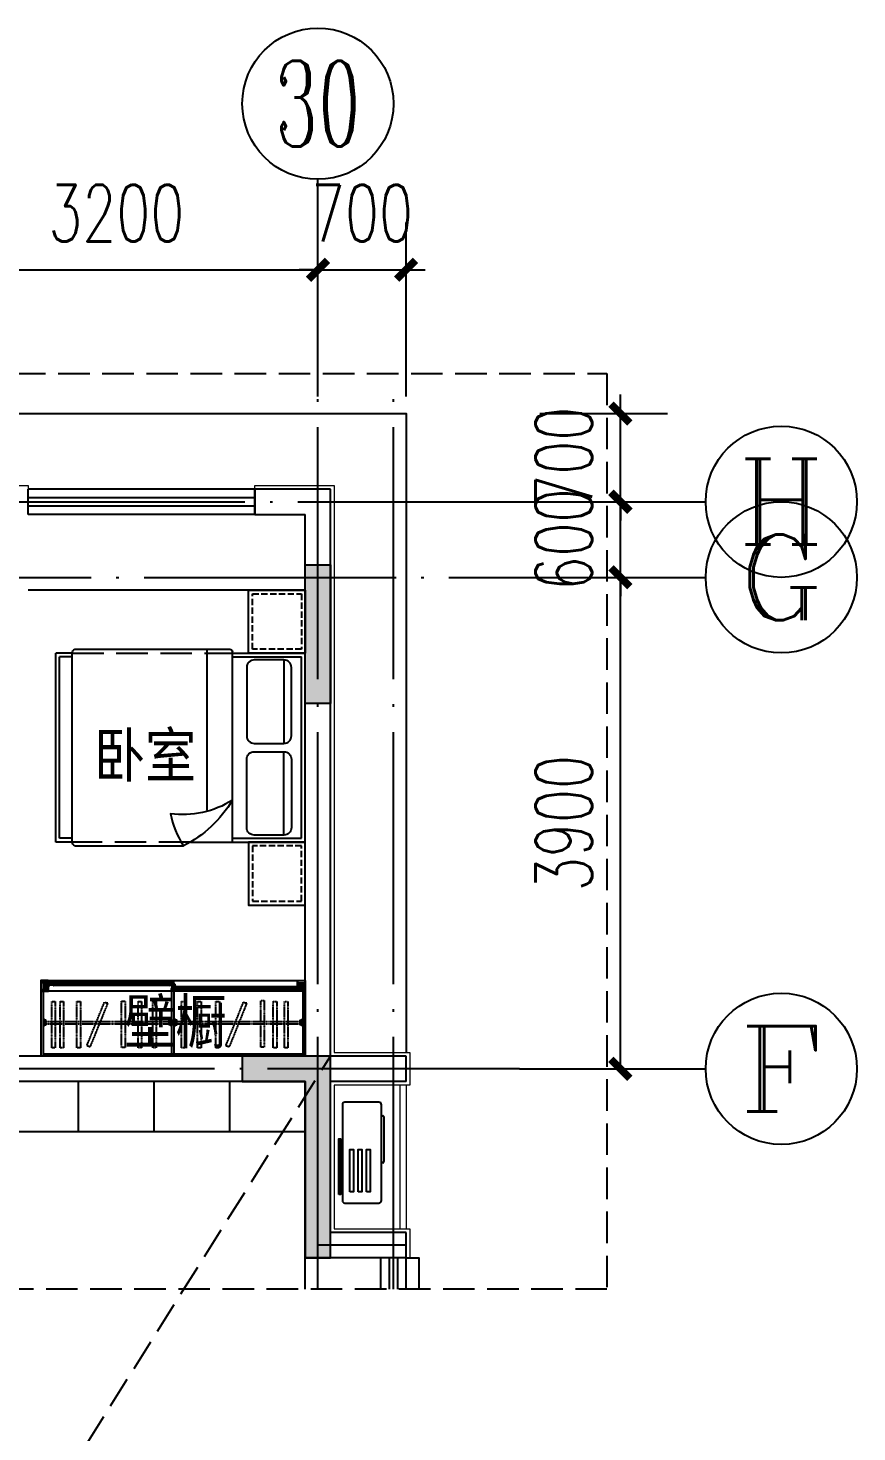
# Model space of a CAD drawing. Extents: x 802298 to 1915382, y -2285475 to -1340051.
# Drawn here: x 1419570 to 1426147, y -2216717 to -2205577 of the extents above; entities that cross this region are included whole.
import ezdxf
from ezdxf.enums import TextEntityAlignment as Align

# ---------------------------------------------------------------- set-up
doc = ezdxf.new("R2010")
doc.units = 0
doc.header["$LTSCALE"] = 1000
doc.header["$MEASUREMENT"] = 0
for name, pattern in [('DASH', [0.35, 0.25, -0.1]), ('DOTE', [2.42, 2, -0.2, 0.02, -0.2]), ('HIDDEN', [0.375, 0.25, -0.125]), ('k施-虚线', [4.5, 3, -1.5])]:
    doc.linetypes.add(name, pattern=pattern)
doc.layers.get('0').update_dxf_attribs({"linetype": 'CONTINUOUS'})
doc.layers.get('Defpoints').update_dxf_attribs({"linetype": 'CONTINUOUS'})
for name, color, linetype in [('8', 8, 'CONTINUOUS'), ('AXIS', 3, 'CONTINUOUS'), ('AXIS_TEXT', 7, 'CONTINUOUS'), ('DOTE', 1, 'CONTINUOUS'), ('LM-粗', 255, 'CONTINUOUS'), ('PUB_TEXT', 7, 'CONTINUOUS'), ('WALL', 9, 'CONTINUOUS'), ('WINDOW', 4, 'CONTINUOUS'), ('家具', 33, 'CONTINUOUS'), ('看线', 5, 'CONTINUOUS'), ('窗檐', 6, 'CONTINUOUS')]:
    doc.layers.add(name, color=color, linetype=linetype)
doc.layers.add('保温', color=150, linetype='CONTINUOUS', lineweight=9)
doc.layers.add('栏杆百叶', color=36, linetype='CONTINUOUS', lineweight=9)
doc.styles.add('_TCH_AXIS', font='COMPLEX', dxfattribs={"bigfont": 'GBCBIG'})
doc.styles.add('COMPLEX', font='COMPLEX')
doc.styles.add('DIM_FONT', font='SIMPLEX', dxfattribs={"width": 0.7, "bigfont": 'GBCBIG'})
doc.styles.add('黑体', font='SIMHEI.TTF', dxfattribs={"width": 0.8})
doc.dimstyles.new('DIMN150', dxfattribs={"dimscale": 1.5, "dimtxt": 300, "dimasz": 100, "dimexe": 250, "dimexo": 300, "dimgap": 150, "dimtad": 1, "dimdec": 0, "dimzin": 0, "dimdsep": 46, "dimtxsty": 'DIM_FONT', "dimblk": 'ARCHTICK', "dimcen": 0.09, "dimclrt": 7, "dimazin": 2, "dimtfac": 1, "dimtdec": 0, "dimtix": 1, "dimtmove": 2, "dimatfit": 3, "dimfxl": 0, "dimtolj": 1, "dimtzin": 0, "dimarcsym": 0})

# ---------------------------------------------------------------- blocks, each defined once
blk = doc.blocks.new('A$C4EB5717C')
at = {"layer": '家具', "color": 8}
for p, q in [((520, 110), (520, 120)), ((893, 120), (893, 110)), ((883, 100), (530, 100))]:
    blk.add_line(p, q, dxfattribs=at)
for points in [[(269, 459), (709, 459), (709, 444), (269, 444)], [(290, 372), (626, 372), (626, 343), (290, 343)], [(290, 306), (626, 306), (626, 277), (290, 277)], [(290, 240), (626, 240), (626, 211), (290, 211)]]:
    blk.add_lwpolyline(points, close=True, dxfattribs=at)
at = {"layer": '家具'}
blk.add_lwpolyline([(220, 120), (980, 120, 0.414214), (1000, 140), (1000, 410, 0.414214), (980, 430), (220, 430, 0.414214), (200, 410), (200, 140, 0.414214)], format="xyb", close=True, dxfattribs=at)
at = {"layer": '家具', "color": 8}
for centre, start, end in [((530, 110), 180, 270), ((883, 110), 270, 0)]:
    blk.add_arc(centre, 10, start, end, dxfattribs=at)
blk = doc.blocks.new('dgfgf')
at = {"layer": '家具'}
blk.add_lwpolyline([(7597, -62676), (7147, -62676), (7147, -63176), (7597, -63176), (7597, -62676), (7517, -62676)], dxfattribs=at)
at = {"layer": '家具', "color": 251, "linetype": 'DASH', "ltscale": 0.2}
blk.add_lwpolyline([(7567, -62706), (7177, -62706), (7177, -63146), (7567, -63146)], close=True, dxfattribs=at)
blk = doc.blocks.new('A$C72813290')
at = {"layer": '家具'}
for p, q in [((579, 500), (579, 2010)), ((1830, 2030), (599, 2030)), ((779, 753), (779, 2030)), ((579, 2000), (0, 2000)), ((0, 500), (0, 2000)), ((30, 530), (30, 1970)), ((579, 1970), (30, 1970)), ((170, 1945), (170, 1283)), ((1850, 500), (1850, 2000)), ((1850, 2000), (1980, 2000)), ((1850, 1970), (1950, 1970)), ((1950, 530), (1950, 1970)), ((1980, 500), (1980, 2000)), ((170, 555), (170, 1217)), ((912, 500), (0, 500)), ((579, 530), (30, 530)), ((1830, 470), (967, 470)), ((1850, 530), (1950, 530)), ((1850, 500), (1980, 500))]:
    blk.add_line(p, q, dxfattribs=at)
at = {"layer": '家具', "linetype": 'DASH'}
for p, q in [((1850, 2000), (579, 2000)), ((912, 500), (1850, 500))]:
    blk.add_line(p, q, dxfattribs=at)
at = {"layer": '家具'}
for points in [[(170, 1945), (405, 1945, -0.414214), (465, 1885), (465, 1343, -0.414214), (405, 1283), (170, 1283, -0.414214), (110, 1343), (110, 1885, -0.414214)], [(170, 555), (405, 555, 0.414214), (465, 615), (465, 1157, 0.414214), (405, 1217), (170, 1217, 0.414214), (110, 1157), (110, 615, 0.414214)]]:
    blk.add_lwpolyline(points, format="xyb", close=True, dxfattribs=at)
blk.add_lwpolyline([(579, 833, 0.180302), (1071, 725, -0.088637), (967, 470, 28871.271551)], format="xyb", dxfattribs=at)
for centre, radius, start, end in [((599, 2010), 20, 90, 180), ((1819, 2001), 30.7, 357.6884, 69.6917), ((1392, 1313), 944, 210.6075, 243.2773), ((1819, 499), 30.7, 290.3566, 2.3152)]:
    blk.add_arc(centre, radius, start, end, dxfattribs=at)
blk.add_blockref('dgfgf', (-7147, 65176), dxfattribs=at)
at = {"layer": '家具', "xscale": -1, "rotation": 180}
blk.add_blockref('dgfgf', (-7147, -62676), dxfattribs=at)
blk = doc.blocks.new('A$C23642D9D')
at = {"layer": '家具'}
blk.add_blockref('A$C72813290', (0, 0), dxfattribs=at)
blk = doc.blocks.new('_ArchTick')
at = {"color": 0, "linetype": 'ByBlock', "const_width": 0.4}
blk.add_lwpolyline([(-0.5, -0.5), (0.5, 0.5)], dxfattribs=at)
blk = doc.blocks.new('*D172')
at = {"layer": 'AXIS', "color": 0, "lineweight": -2}
for p, q in [((1418670, -2208501), (1418670, -2207120)), ((1421870, -2208501), (1421870, -2207120)), ((1418670, -2207495), (1421870, -2207495))]:
    blk.add_line(p, q, dxfattribs=at)
at = {"layer": 'Defpoints', "color": 0}
for p in [(1421870, -2207495), (1418670, -2208951), (1421870, -2208951)]:
    blk.add_point(p, dxfattribs=at)
at = {"layer": 'AXIS', "color": 0, "lineweight": -2, "xscale": 150, "yscale": 150, "zscale": 150, "rotation": 180}
blk.add_blockref('_ArchTick', (1418670, -2207495), dxfattribs=at)
at = {"layer": 'AXIS', "color": 0, "lineweight": -2, "xscale": 150, "yscale": 150, "zscale": 150}
blk.add_blockref('_ArchTick', (1421870, -2207495), dxfattribs=at)
at = {"layer": 'AXIS', "color": 7, "insert": (1420270, -2207045), "char_height": 450, "attachment_point": 5, "style": 'DIM_FONT'}
blk.add_mtext('\\A1;3200', dxfattribs=at)
blk = doc.blocks.new('*D173')
at = {"layer": 'AXIS', "color": 0, "lineweight": -2}
for p, q in [((1421870, -2208501), (1421870, -2207120)), ((1422570, -2208501), (1422570, -2207120)), ((1421870, -2207495), (1421720, -2207495)), ((1421870, -2207495), (1422570, -2207495)), ((1422570, -2207495), (1422720, -2207495))]:
    blk.add_line(p, q, dxfattribs=at)
at = {"layer": 'Defpoints', "color": 0}
for p in [(1422570, -2207495), (1421870, -2208951), (1422570, -2208951)]:
    blk.add_point(p, dxfattribs=at)
at = {"layer": 'AXIS', "color": 0, "lineweight": -2, "xscale": 150, "yscale": 150, "zscale": 150}
blk.add_blockref('_ArchTick', (1421870, -2207495), dxfattribs=at)
at = {"layer": 'AXIS', "color": 0, "lineweight": -2, "xscale": 150, "yscale": 150, "zscale": 150, "rotation": 180}
blk.add_blockref('_ArchTick', (1422570, -2207495), dxfattribs=at)
at = {"layer": 'AXIS', "color": 7, "insert": (1422220, -2207045), "char_height": 450, "attachment_point": 5, "style": 'DIM_FONT'}
blk.add_mtext('\\A1;700', dxfattribs=at)
blk = doc.blocks.new('*D174')
at = {"layer": 'AXIS', "color": 0, "lineweight": -2}
for p, q in [((1423631, -2209936), (1424645, -2209936)), ((1424270, -2213836), (1424270, -2209936)), ((1423631, -2213836), (1424645, -2213836))]:
    blk.add_line(p, q, dxfattribs=at)
at = {"layer": 'Defpoints', "color": 0}
for p in [(1423181, -2209936), (1424270, -2209936), (1423181, -2213836)]:
    blk.add_point(p, dxfattribs=at)
at = {"layer": 'AXIS', "color": 0, "lineweight": -2, "xscale": 150, "yscale": 150, "zscale": 150}
for p, rotation in [((1424270, -2209936), 90), ((1424270, -2213836), 270)]:
    blk.add_blockref('_ArchTick', p, dxfattribs=dict(at, rotation=rotation))
at = {"layer": 'AXIS', "color": 7, "insert": (1423820, -2211886), "char_height": 450, "attachment_point": 5, "rotation": 90, "style": 'DIM_FONT'}
blk.add_mtext('\\A1;3900', dxfattribs=at)
blk = doc.blocks.new('*D175')
at = {"layer": 'AXIS', "color": 0, "lineweight": -2}
for p, q in [((1424270, -2209336), (1424270, -2209186)), ((1423631, -2209336), (1424645, -2209336)), ((1424270, -2209936), (1424270, -2209336)), ((1423631, -2209936), (1424645, -2209936)), ((1424270, -2209936), (1424270, -2210086))]:
    blk.add_line(p, q, dxfattribs=at)
at = {"layer": 'Defpoints', "color": 0}
for p in [(1423181, -2209336), (1424270, -2209336), (1423181, -2209936)]:
    blk.add_point(p, dxfattribs=at)
at = {"layer": 'AXIS', "color": 0, "lineweight": -2, "xscale": 150, "yscale": 150, "zscale": 150}
for p, rotation in [((1424270, -2209336), 270), ((1424270, -2209936), 90)]:
    blk.add_blockref('_ArchTick', p, dxfattribs=dict(at, rotation=rotation))
at = {"layer": 'AXIS', "color": 7, "insert": (1423820, -2209636), "char_height": 450, "attachment_point": 5, "rotation": 90, "style": 'DIM_FONT'}
blk.add_mtext('\\A1;600', dxfattribs=at)
blk = doc.blocks.new('*D176')
at = {"layer": 'AXIS', "color": 0, "lineweight": -2}
for p, q in [((1424270, -2208636), (1424270, -2208486)), ((1423631, -2208636), (1424645, -2208636)), ((1424270, -2209336), (1424270, -2208636)), ((1423631, -2209336), (1424645, -2209336)), ((1424270, -2209336), (1424270, -2209486))]:
    blk.add_line(p, q, dxfattribs=at)
at = {"layer": 'Defpoints', "color": 0}
for p in [(1423181, -2208636), (1424270, -2208636), (1423181, -2209336)]:
    blk.add_point(p, dxfattribs=at)
at = {"layer": 'AXIS', "color": 0, "lineweight": -2, "xscale": 150, "yscale": 150, "zscale": 150}
for p, rotation in [((1424270, -2208636), 270), ((1424270, -2209336), 90)]:
    blk.add_blockref('_ArchTick', p, dxfattribs=dict(at, rotation=rotation))
at = {"layer": 'AXIS', "color": 7, "insert": (1423820, -2208986), "char_height": 450, "attachment_point": 5, "rotation": 90, "style": 'DIM_FONT'}
blk.add_mtext('\\A1;700', dxfattribs=at)
blk = doc.blocks.new('$TCHSYS$WIN2D')
for p, q in [((-0.5, 0.5), (0.5, 0.5)), ((-0.5, 0.5), (-0.5, -0.5)), ((0.5, 0.5), (0.5, -0.5)), ((0.5, 0.1667), (-0.5, 0.1667)), ((0.5, -0.1667), (-0.5, -0.1667)), ((-0.5, -0.5), (0.5, -0.5))]:
    blk.add_line(p, q)
blk = doc.blocks.new('A$C4EDB07DC')
at = {"layer": '家具'}
h = blk.add_hatch(dxfattribs=at)
h.set_pattern_fill('DOTS', color=256, scale=10, angle=180, style=0)
h.set_pattern_definition([(360, (7126.516, -2043.4462), (0.3125, 0.625), [0, -0.625])])
edge = h.paths.add_edge_path()
edge.add_line((-190, 63), (-187, 63))
edge.add_line((-187, 63), (-187, 71))
edge.add_line((-187, 71), (-190, 71))
edge.add_ellipse((-190, 67), major_axis=(2.83, -2.83), ratio=1, start_angle=138.5853, end_angle=311.4147)
h = blk.add_hatch(color=256, dxfattribs=at)
h.paths.add_polyline_path([(-148, 78), (-146, 78), (-146, 81), (-148, 81)])
edge = h.paths.add_edge_path(flags=16)
edge.add_line((-146, 78), (-148, 78))
h = blk.add_hatch(color=256, dxfattribs=at)
h.paths.add_polyline_path([(753, 78), (751, 78), (751, 81), (753, 81)])
edge = h.paths.add_edge_path(flags=16)
edge.add_line((751, 78), (753, 78))
h = blk.add_hatch(color=256, dxfattribs=at)
h.paths.add_polyline_path([(797, 40), (799, 40), (799, 43), (797, 43)])
edge = h.paths.add_edge_path(flags=16)
edge.add_line((799, 40), (797, 40))
h = blk.add_hatch(color=256, dxfattribs=at)
h.paths.add_polyline_path([(1700, 40), (1697, 40), (1697, 43), (1700, 43)])
edge = h.paths.add_edge_path(flags=16)
edge.add_line((1698, 40), (1700, 40))
h = blk.add_hatch(dxfattribs=at)
h.set_pattern_fill('DOTS', color=256, scale=10, angle=180, style=0)
h.set_pattern_definition([(180, (-5577.07925, -2081.9169), (-0.3125, 0.625), [0, -0.625])])
edge = h.paths.add_edge_path()
edge.add_line((1739, 33), (1736, 33))
edge.add_line((1736, 33), (1736, 25))
edge.add_line((1736, 25), (1739, 25))
edge.add_ellipse((1739, 29), major_axis=(2.83, -2.83), ratio=1, start_angle=-41.4147, end_angle=131.4147)
for p, q in [((-250, 0, 0), (-250, 650, 0)), ((-250, 0, 0), (-250, 650, 0)), ((-250, 650, 0), (1800, 650)), ((-250, 650, 0), (-250, 17, 0)), ((-230, 90, 0), (-230, 650, 0)), ((1800, 90), (1800, 650)), ((795, 375, 0), (795, 375, 0)), ((795, 345, 0), (795, 345, 0)), ((1770, 375), (1770, 375)), ((1770, 345), (1770, 345)), ((-250, 47, 0), (-250, 90, 0)), ((-250, 90, 0), (-250, 0, 0)), ((-250, 75, 0), (-193, 75, 0)), ((-193, 18, 0), (-250, 18, 0)), ((-232, 18, 0), (-232, 75, 0)), ((-208, 18, 0), (-232, 75, 0)), ((-232, 18, 0), (-208, 75, 0)), ((-208, 75, 0), (-208, 18, 0)), ((-190, 90, 0), (-190, 0, 0)), ((-190, 71, 0), (-187, 71, 0)), ((-190, 63, 0), (-187, 63, 0)), ((-188, 79, 0), (-180, 79, 0)), ((795, 78, 0), (-187, 78, 0)), ((-187, 63, 0), (-187, 71, 0)), ((-184, 69, 0), (-184, 78, 0)), ((789, 69, 0), (-184, 69, 0)), ((-181, 53, 0), (788, 53, 0)), ((-148, 81, 0), (-146, 81, 0)), ((-148, 78, 0), (-148, 81, 0)), ((-146, 78, 0), (-148, 78, 0)), ((-146, 81, 0), (751, 81, 0)), ((-114, 69, 0), (-131, 69, 0)), ((-131, 69, 0), (-131, 58, 0)), ((-131, 68, 0), (-131, 68, 0)), ((-130, 68, 0), (-131, 68, 0)), ((-131, 66, 0), (-130, 66, 0)), ((-131, 60, 0), (-130, 61, 0)), ((-131, 56, 0), (-131, 59, 0)), ((-131, 58, 0), (-128, 58, 0)), ((-131, 56, 0), (737, 56, 0)), ((-130, 69, 0), (-130, 68, 0)), ((-129, 69, 0), (-130, 69, 0)), ((-130, 66, 0), (-129, 67, 0)), ((-130, 62, 0), (-129, 62, 0)), ((-130, 61, 0), (-130, 62, 0)), ((-129, 67, 0), (-128, 68, 0)), ((-129, 67, 0), (-129, 67, 0)), ((-129, 67, 0), (-129, 67, 0)), ((-129, 62, 0), (-128, 63, 0)), ((-128, 68, 0), (-127, 69, 0)), ((-128, 68, 0), (-128, 68, 0)), ((-128, 63, 0), (-127, 64, 0)), ((-128, 58, 0), (-128, 60, 0)), ((-127, 69, 0), (-127, 69, 0)), ((-127, 64, 0), (-126, 65, 0)), ((-127, 64, 0), (-127, 64, 0)), ((-127, 60, 0), (-127, 60, 0)), ((-126, 60, 0), (-127, 60, 0)), ((-126, 66, 0), (-125, 66, 0)), ((-126, 65, 0), (-126, 66, 0)), ((-126, 65, 0), (-126, 65, 0)), ((-126, 61, 0), (-126, 60, 0)), ((-125, 61, 0), (-126, 61, 0)), ((-125, 66, 0), (-124, 67, 0)), ((-124, 61, 0), (-125, 61, 0)), ((-124, 67, 0), (-123, 68, 0)), ((-124, 67, 0), (-124, 67, 0)), ((-124, 62, 0), (-124, 61, 0)), ((-123, 62, 0), (-124, 62, 0)), ((-123, 68, 0), (-122, 68, 0)), ((-123, 63, 0), (-123, 62, 0)), ((-122, 63, 0), (-123, 63, 0)), ((-122, 68, 0), (-121, 68, 0)), ((-122, 68, 0), (-122, 68, 0)), ((-122, 64, 0), (-122, 63, 0)), ((-121, 64, 0), (-122, 64, 0)), ((-121, 68, 0), (-120, 68, 0)), ((-120, 65, 0), (-121, 64, 0)), ((-120, 68, 0), (-120, 69, 0)), ((-120, 68, 0), (-120, 68, 0)), ((-119, 66, 0), (-120, 65, 0)), ((-118, 67, 0), (-119, 66, 0)), ((-119, 66, 0), (-119, 66, 0)), ((-117, 67, 0), (-118, 67, 0)), ((-116, 68, 0), (-117, 67, 0)), ((-114, 68, 0), (-116, 68, 0)), ((-115, 67, 0), (-114, 67, 0)), ((-114, 69, 0), (-114, 68, 0)), ((-114, 69, 0), (-114, 67, 0)), ((-111, 69, 0), (-111, 66, 0)), ((-111, 69, 0), (-111, 66, 0)), ((716, 66, 0), (-111, 66, 0)), ((736, 69, 0), (716, 69, 0)), ((716, 69, 0), (716, 66, 0)), ((719, 69, 0), (719, 68, 0)), ((719, 69, 0), (736, 69, 0)), ((719, 69, 0), (719, 67, 0)), ((719, 68, 0), (721, 68, 0)), ((720, 67, 0), (719, 67, 0)), ((721, 68, 0), (722, 67, 0)), ((722, 67, 0), (723, 67, 0)), ((723, 67, 0), (724, 66, 0)), ((724, 66, 0), (725, 65, 0)), ((724, 66, 0), (724, 66, 0)), ((725, 68, 0), (725, 69, 0)), ((725, 68, 0), (725, 68, 0)), ((726, 68, 0), (725, 68, 0)), ((725, 65, 0), (726, 64, 0)), ((727, 68, 0), (726, 68, 0)), ((726, 64, 0), (727, 64, 0)), ((727, 68, 0), (727, 68, 0)), ((728, 68, 0), (727, 68, 0)), ((727, 64, 0), (727, 63, 0)), ((727, 63, 0), (728, 63, 0)), ((729, 67, 0), (728, 68, 0)), ((728, 63, 0), (728, 62, 0)), ((728, 62, 0), (729, 62, 0)), ((729, 67, 0), (729, 67, 0)), ((730, 66, 0), (729, 67, 0)), ((729, 62, 0), (729, 61, 0)), ((729, 61, 0), (730, 61, 0)), ((731, 66, 0), (730, 66, 0)), ((730, 61, 0), (731, 61, 0)), ((731, 65, 0), (731, 66, 0)), ((731, 65, 0), (731, 65, 0)), ((732, 64, 0), (731, 65, 0)), ((731, 61, 0), (731, 60, 0)), ((731, 60, 0), (732, 60, 0)), ((732, 69, 0), (732, 69, 0)), ((733, 68, 0), (732, 69, 0)), ((732, 64, 0), (732, 64, 0)), ((733, 63, 0), (732, 64, 0)), ((732, 60, 0), (732, 60, 0)), ((733, 68, 0), (733, 68, 0)), ((734, 67, 0), (733, 68, 0)), ((734, 62, 0), (733, 63, 0)), ((733, 58, 0), (733, 60, 0)), ((736, 58, 0), (733, 58, 0)), ((734, 69, 0), (735, 69, 0)), ((734, 67, 0), (734, 67, 0)), ((734, 67, 0), (734, 67, 0)), ((735, 66, 0), (734, 67, 0)), ((735, 62, 0), (734, 62, 0)), ((735, 69, 0), (735, 68, 0)), ((735, 68, 0), (736, 68, 0)), ((736, 66, 0), (735, 66, 0)), ((735, 61, 0), (735, 62, 0)), ((736, 60, 0), (735, 61, 0)), ((736, 69, 0), (736, 58, 0)), ((736, 68, 0), (736, 68, 0)), ((736, 56, 0), (736, 59, 0)), ((753, 81, 0), (751, 81, 0)), ((751, 78, 0), (753, 78, 0)), ((753, 78, 0), (753, 81, 0)), ((757, 51, 0), (757, 41, 0)), ((757, 41, 0), (765, 41, 0)), ((761, 40, 0), (1736, 40, 0)), ((761, 31, 0), (761, 40, 0)), ((761, 31, 0), (1734, 31, 0)), ((764, 15, 0), (1731, 15, 0)), ((765, 41, 0), (765, 51, 0)), ((793, 79, 0), (785, 79, 0)), ((789, 69, 0), (789, 78, 0)), ((797, 43, 0), (799, 43, 0)), ((797, 40, 0), (797, 43, 0)), ((799, 40, 0), (797, 40, 0)), ((799, 43, 0), (1697, 43, 0)), ((831, 31, 0), (814, 31, 0)), ((814, 31, 0), (814, 20, 0)), ((815, 30, 0), (814, 29, 0)), ((814, 29, 0), (814, 29, 0)), ((814, 27, 0), (815, 28, 0)), ((814, 22, 0), (815, 23, 0)), ((814, 20, 0), (817, 20, 0)), ((814, 18, 0), (1680, 18)), ((816, 31, 0), (815, 30, 0)), ((815, 30, 0), (815, 30, 0)), ((815, 28, 0), (816, 28, 0)), ((815, 23, 0), (816, 24, 0)), ((815, 23, 0), (815, 23, 0)), ((816, 29, 0), (817, 29, 0)), ((816, 29, 0), (816, 29, 0)), ((816, 28, 0), (816, 29, 0)), ((816, 24, 0), (817, 25, 0)), ((817, 30, 0), (818, 30, 0)), ((817, 29, 0), (817, 30, 0)), ((817, 25, 0), (818, 25, 0)), ((817, 20, 0), (817, 22, 0)), ((818, 30, 0), (818, 30, 0)), ((818, 26, 0), (819, 26, 0)), ((818, 25, 0), (818, 26, 0)), ((818, 22, 0), (818, 21, 0)), ((819, 22, 0), (818, 22, 0)), ((819, 28, 0), (820, 28, 0)), ((819, 27, 0), (819, 28, 0)), ((819, 26, 0), (819, 27, 0)), ((820, 23, 0), (819, 22, 0)), ((819, 22, 0), (819, 22, 0)), ((820, 28, 0), (821, 28, 0)), ((821, 23, 0), (820, 23, 0)), ((821, 29, 0), (822, 29, 0)), ((821, 28, 0), (821, 29, 0)), ((822, 24, 0), (821, 23, 0)), ((821, 23, 0), (821, 23, 0)), ((822, 29, 0), (823, 30, 0)), ((823, 25, 0), (822, 24, 0)), ((822, 24, 0), (822, 24, 0)), ((823, 30, 0), (824, 30, 0)), ((823, 30, 0), (823, 30, 0)), ((824, 26, 0), (823, 25, 0)), ((823, 25, 0), (823, 25, 0)), ((824, 30, 0), (825, 30, 0)), ((825, 27, 0), (824, 26, 0)), ((825, 30, 0), (825, 31, 0)), ((825, 30, 0), (825, 30, 0)), ((826, 28, 0), (825, 27, 0)), ((827, 29, 0), (826, 28, 0)), ((826, 28, 0), (826, 28, 0)), ((828, 29, 0), (827, 29, 0)), ((829, 29, 0), (828, 29, 0)), ((831, 30, 0), (829, 29, 0)), ((830, 28, 0), (831, 28, 0)), ((831, 31, 0), (831, 30, 0)), ((831, 31, 0), (831, 28, 0)), ((834, 31, 0), (834, 28, 0)), ((1659, 28), (834, 28, 0)), ((1659, 31), (1659, 28)), ((1662, 31), (1663, 30)), ((1662, 31), (1679, 31)), ((1662, 31), (1662, 28)), ((1663, 28), (1662, 28)), ((1663, 30), (1665, 29)), ((1665, 29), (1666, 29)), ((1666, 29), (1667, 29)), ((1667, 29), (1667, 28)), ((1667, 28), (1668, 28)), ((1668, 28), (1669, 27)), ((1669, 30), (1669, 31)), ((1669, 30), (1669, 30)), ((1670, 30), (1669, 30)), ((1669, 27), (1669, 26)), ((1669, 26), (1670, 25)), ((1670, 30), (1670, 30)), ((1671, 30), (1670, 30)), ((1670, 25), (1671, 25)), ((1672, 29), (1671, 30)), ((1671, 25), (1671, 24)), ((1671, 24), (1672, 24)), ((1672, 29), (1672, 29)), ((1673, 28), (1672, 29)), ((1672, 24), (1672, 23)), ((1672, 23), (1673, 23)), ((1674, 28), (1673, 28)), ((1673, 23), (1674, 22)), ((1673, 23), (1673, 23)), ((1674, 28), (1674, 28)), ((1675, 27), (1674, 28)), ((1674, 22), (1675, 22)), ((1675, 26), (1675, 27)), ((1675, 26), (1675, 26)), ((1676, 25), (1675, 26)), ((1675, 22), (1675, 21)), ((1675, 22), (1675, 22)), ((1676, 30), (1676, 30)), ((1676, 30), (1676, 30)), ((1677, 29), (1676, 30)), ((1677, 25), (1676, 25)), ((1676, 20), (1676, 22)), ((1679, 20), (1676, 20)), ((1677, 29), (1677, 29)), ((1678, 29), (1677, 29)), ((1677, 24), (1677, 25)), ((1678, 23), (1677, 24)), ((1678, 31), (1678, 30)), ((1678, 30), (1679, 30)), ((1678, 28), (1678, 29)), ((1679, 28), (1678, 28)), ((1679, 23), (1678, 23)), ((1679, 31), (1679, 20)), ((1679, 30), (1679, 29)), ((1679, 29), (1679, 29)), ((1679, 27), (1679, 28)), ((1679, 22), (1679, 23)), ((1679, 18), (1679, 20)), ((1700, 43, 0), (1697, 43, 0)), ((1698, 40, 0), (1700, 40, 0)), ((1700, 40, 0), (1700, 43, 0)), ((1737, 41, 0), (1729, 41, 0)), ((1734, 31, 0), (1734, 40, 0)), ((1739, 33, 0), (1736, 33, 0)), ((1736, 25, 0), (1736, 33, 0)), ((1739, 25, 0), (1736, 25, 0)), ((1740, 90, 0), (1740, 0, 0)), ((1800, 75), (1743, 75, 0)), ((1743, 18, 0), (1800, 18)), ((1758, 75, 0), (1758, 18, 0)), ((1758, 18, 0), (1782, 75)), ((1782, 18), (1758, 75, 0)), ((1782, 18), (1782, 75)), ((1800, 47), (1800, 90)), ((1743, 0, 0), (-250, 0, 0)), ((1800, 0), (1743, 0, 0))]:
    blk.add_line(p, q, dxfattribs=at)
at = {"layer": '家具', "linetype": 'k施-虚线', "ltscale": 30}
for p, q in [((765, 630, 0), (765, 90, 0)), ((785, 630, 0), (785, 90, 0))]:
    blk.add_line(p, q, dxfattribs=at)
at = {"layer": '家具', "linetype": 'HIDDEN', "ltscale": 0.001}
for p, q in [((745, 372, 0), (-210, 372, 0)), ((745, 352, 0), (-210, 352, 0)), ((1760, 372), (805, 372, 0)), ((1760, 352), (805, 352, 0))]:
    blk.add_line(p, q, dxfattribs=at)
at = {"layer": '家具'}
for points in [[(1780, 630), (-230, 630)], [(1780, 90), (1780, 650)], [(1800, 90), (1740, 90)]]:
    blk.add_lwpolyline(points, dxfattribs=at)
at = {"layer": '家具', "linetype": 'HIDDEN', "ltscale": 0.001, "elevation": 0}
for points in [[(-114, 178), (-114, 578), (-88, 578), (-88, 178)], [(-29, 178), (-29, 578), (-2, 578), (-2, 178)], [(68, 172), (68, 572), (94, 572), (94, 172)], [(204, 194), (340, 570), (366, 561), (229, 185)], [(415, 178), (415, 578), (442, 578), (442, 178)], [(557, 178), (557, 578), (584, 578), (584, 178)], [(681, 178), (681, 578), (708, 578), (708, 178)], [(905, 178), (905, 578), (932, 578), (932, 178)], [(1018, 178), (1018, 578), (1044, 578), (1044, 178)], [(1146, 176), (1146, 576), (1173, 576), (1173, 176)]]:
    blk.add_lwpolyline(points, close=True, dxfattribs=at)
at = {"layer": '家具', "linetype": 'HIDDEN', "ltscale": 0.001}
for points in [[(1281, 194), (1418, 570), (1443, 561), (1306, 185)], [(1492, 178), (1492, 578), (1519, 578), (1519, 178)], [(1623, 178), (1623, 578), (1650, 578), (1650, 178)], [(1687, 178), (1687, 578), (1714, 578), (1714, 178)]]:
    blk.add_lwpolyline(points, close=True, dxfattribs=at)
at = {"layer": '家具', "elevation": 0}
for points in [[(-230, 385), (-220, 385), (-220, 335), (-230, 335)], [(-220, 380), (-210, 380), (-210, 340), (-220, 340)], [(755, 380), (745, 380), (745, 340), (755, 340)], [(765, 385), (755, 385), (755, 335), (765, 335)], [(785, 385), (795, 385), (795, 335), (785, 335)], [(785, 385), (795, 385), (795, 335), (785, 335)], [(795, 380), (805, 380), (805, 340), (795, 340)], [(-250, 90), (-193, 90), (-193, 0), (-250, 0)], [(-148, 78), (-146, 78), (-146, 81), (-148, 81)], [(753, 78), (751, 78), (751, 81), (753, 81)], [(797, 40), (799, 40), (799, 43), (797, 43)], [(1700, 40), (1697, 40), (1697, 43), (1700, 43)]]:
    blk.add_lwpolyline(points, close=True, dxfattribs=at)
at = {"layer": '家具'}
for points in [[(1770, 380), (1760, 380), (1760, 340), (1770, 340)], [(1770, 380), (1760, 380), (1760, 340), (1770, 340)], [(1780, 385), (1770, 385), (1770, 335), (1780, 335)], [(1780, 385), (1770, 385), (1770, 335), (1780, 335)], [(1800, 90), (1743, 90), (1743, 0), (1800, 0)]]:
    blk.add_lwpolyline(points, close=True, dxfattribs=at)
at = {"layer": '家具', "elevation": 0}
blk.add_lwpolyline([(-250, 90), (-190, 90)], dxfattribs=at)
at = {"layer": '家具', "linetype": 'k施-虚线', "ltscale": 30}
blk.add_lwpolyline([(-193, 90), (1740, 90)], dxfattribs=at)
at = {"layer": '家具', "const_width": 1.2, "elevation": 0}
for points in [[(-190, 79), (-178, 79), (-178, 80), (-180, 80)], [(-190, 71), (-190, 80), (-188, 80)], [(-189, 61), (-187, 61), (-187, 73), (-190, 73)], [(-191, 54), (-181, 54), (-181, 57), (-144, 57), (-144, 60), (-140, 60), (-140, 57), (-131, 57), (-131, 68), (-135, 68)], [(-190, 54), (-190, 63)], [(-178, 80), (-146, 80), (-146, 78)], [(796, 54), (786, 54), (786, 57), (749, 57), (749, 60), (745, 60), (745, 57), (736, 57), (736, 68), (740, 68)], [(783, 80), (751, 80), (751, 78)], [(755, 40), (767, 40), (767, 42), (765, 42)], [(755, 33), (755, 42), (757, 42)], [(756, 23), (758, 23), (758, 35), (755, 35)], [(754, 15), (764, 15), (764, 18), (801, 18), (801, 21), (805, 21), (805, 18), (814, 18), (814, 30), (810, 30)], [(755, 15), (755, 25)], [(767, 42), (799, 42), (799, 40)], [(795, 79), (783, 79), (783, 80), (785, 80)], [(794, 61), (792, 61), (792, 73), (795, 73)], [(795, 71), (795, 80), (793, 80)], [(795, 54), (795, 63)], [(1728, 42), (1698, 42), (1698, 40)], [(1739, 40), (1728, 40), (1728, 42), (1729, 42)], [(1739, 33), (1739, 42), (1737, 42)], [(1739, 23), (1736, 23), (1736, 35), (1739, 35)], [(1739, 15), (1739, 25)]]:
    blk.add_lwpolyline(points, dxfattribs=at)
at = {"layer": '家具', "const_width": 1.2}
blk.add_lwpolyline([(1740, 15), (1731, 15), (1731, 18), (1696, 18), (1696, 21), (1690, 21), (1690, 18), (1680, 18), (1680, 30), (1683, 30)], dxfattribs=at)
at = {"layer": '家具'}
for centre, radius, start, end in [((-190, 67, 0), 4.01, 93.5853, 266.4147), ((-125, 64, 0), 4.34, 235.7549, 338.9778), ((-115, 60, 0), 6.78, 90, 158.9778), ((720, 60, 0), 6.78, 21.0222, 90), ((730, 64, 0), 4.34, 201.0222, 304.2451), ((816, 43, 0), 57.9, 172.6272, 182.241), ((722, 47, 0), 37.3, 351.1451, 6.0902), ((904, 48, 0), 143, 178.8502, 182.7299), ((786, 46, 0), 25.6, 169.0605, 190.9395), ((641, 45, 0), 122, 358.3087, 2.8763), ((1027, 44, 0), 264, 178.552, 180.6581), ((731, 45, 0), 33.4, 353.6194, 10.329), ((820, 25, 0), 4.34, 235.7549, 338.9778), ((830, 21, 0), 6.78, 90, 158.9778), ((1663, 21), 6.78, 21.0222, 90), ((1674, 25), 4.34, 201.0222, 304.2451), ((1739, 29, 0), 4.01, 273.5853, 86.4147)]:
    blk.add_arc(centre, radius, start, end, dxfattribs=at)
blk = doc.blocks.new('_AXISO')
blk.add_circle((0, 0), 0.5)
at = {"layer": 'AXIS_TEXT', "style": 'COMPLEX', "width": 1.041667}
blk.add_attdef('A', text='', height=0.56, dxfattribs=at).set_placement((-0.25, -0.28), (0.25, -0.28), align=Align.FIT)

msp = doc.modelspace()

# ---------------------------------------------------------------- linework, layer by layer
at = {"layer": '8', "linetype": 'DASH'}
msp.add_line((1411090.5, -2231026.4), (1421969.7, -2213736.1), dxfattribs=at)
msp.add_lwpolyline([(1410008.9, -2208319.4), (1424162.7, -2208319.4), (1424162.7, -2215583.3), (1410008.9, -2215583.3)], close=True, dxfattribs=at)
at = {"layer": 'AXIS'}
for p, q in [((1421869.7, -2208319.4), (1421869.7, -2206777.2)), ((1423469.7, -2209336.1), (1424946.9, -2209336.1)), ((1423469.7, -2209936.1), (1424946.9, -2209936.1)), ((1423469.7, -2213836.1), (1424946.9, -2213836.1))]:
    msp.add_line(p, q, dxfattribs=at)
at = {"layer": 'DOTE', "linetype": 'DOTE'}
for p, q in [((1421869.7, -2215583.3), (1421869.7, -2208319.4)), ((1422469.7, -2215583.3), (1422469.7, -2208319.4)), ((1416869.7, -2209336.1), (1423469.7, -2209336.1)), ((1418069.7, -2209936.1), (1423469.7, -2209936.1)), ((1423469.7, -2213836.1), (1418669.7, -2213836.1)), ((1422569.7, -2215236.1), (1421869.7, -2215236.1))]:
    msp.add_line(p, q, dxfattribs=at)
at = {"layer": 'LM-粗', "ltscale": 0.5}
msp.add_lwpolyline([(1413749.7, -2208636.1), (1421969.7, -2208636.1), (1422569.7, -2208636.1), (1422569.7, -2213706.1)], dxfattribs=at)
at = {"layer": 'LM-粗', "color": 8, "ltscale": 0.5}
for points in [[(1421769.7, -2209836.1), (1421769.7, -2209836.1), (1421969.7, -2209836.1), (1421969.7, -2210936.1), (1421769.7, -2210936.5), (1421769.7, -2209836.1)], [(1421769.7, -2215336.1), (1421969.7, -2215336.1), (1421969.7, -2213736.1), (1421269.7, -2213736.1), (1421269.7, -2213936.1), (1421769.7, -2213936.1)]]:
    msp.add_lwpolyline(points, close=True, dxfattribs=at)
for points in [[(1421769.7, -2209836.1), (1421969.7, -2209836.1), (1421769.7, -2209836.1), (1421969.7, -2209836.1)], [(1421769.7, -2209836.1), (1421769.7, -2210936.5), (1421969.7, -2209836.1), (1421969.7, -2210936.1)], [(1421269.7, -2213736.1), (1421269.7, -2213936.1), (1421969.7, -2213736.1), (1421969.7, -2213936.1)], [(1421769.7, -2215336.1), (1421769.7, -2213936.1), (1421969.7, -2215336.1), (1421969.7, -2213936.1)]]:
    msp.add_solid(points, dxfattribs=at)
at = {"layer": 'WALL'}
for p, q in [((1421969.7, -2209236.1), (1421369.7, -2209236.1)), ((1421369.7, -2209236.1), (1421369.7, -2209436.1)), ((1421969.7, -2213736.1), (1421969.7, -2209236.1)), ((1421369.7, -2209436.1), (1421769.7, -2209436.1)), ((1421769.7, -2213736.1), (1421769.7, -2209436.1)), ((1421769.7, -2213736.1), (1418769.7, -2213736.1)), ((1422569.7, -2213736.1), (1421969.7, -2213736.1)), ((1422569.7, -2213936.1), (1422569.7, -2213736.1)), ((1421769.7, -2213936.1), (1418769.7, -2213936.1)), ((1421769.7, -2215336.1), (1421769.7, -2213936.1)), ((1422569.7, -2213936.1), (1421969.7, -2213936.1)), ((1421969.7, -2215136.1), (1421969.7, -2213936.1)), ((1422569.7, -2215136.1), (1421969.7, -2215136.1)), ((1422569.7, -2215336.1), (1422569.7, -2215136.1)), ((1422569.7, -2215336.1), (1421769.7, -2215336.1))]:
    msp.add_line(p, q, dxfattribs=at)
at = {"layer": 'WINDOW', "color": 4}
for points in [[(1422369.7, -2215583.3), (1422369.7, -2215336.1)], [(1422436.4, -2215583.3), (1422436.4, -2215336.1)], [(1422503, -2215583.3), (1422503, -2215336.1)], [(1422569.7, -2215583.3), (1422569.7, -2215336.1)]]:
    msp.add_lwpolyline(points, dxfattribs=at)
at = {"layer": '保温', "ltscale": 0.5}
for points in [[(1417969.7, -2209236.1), (1417969.7, -2209206.1), (1418199.7, -2209206.1), (1418199.7, -2209806.1), (1419339.7, -2209806.1), (1419339.7, -2209206.1), (1419569.7, -2209206.1), (1419569.7, -2209236.1)], [(1421369.7, -2209236.1), (1421369.7, -2209206.1), (1421999.7, -2209206.1), (1421999.7, -2213706.1), (1422599.7, -2213706.1), (1422599.7, -2213966.1), (1421999.7, -2213966.1), (1421999.7, -2215106.1), (1422599.7, -2215106.1), (1422599.7, -2215336.1), (1422569.7, -2215336.1)]]:
    msp.add_lwpolyline(points, dxfattribs=at)
at = {"layer": '家具'}
for p, q in [((1419969.7, -2214336.1), (1419969.7, -2213936.1)), ((1420569.7, -2214336.1), (1420569.7, -2213936.1)), ((1421169.7, -2214336.1), (1421169.7, -2213936.1)), ((1421769.7, -2213936.1), (1421769.7, -2214336.1)), ((1421769.7, -2214336.1), (1421769.7, -2213936.1)), ((1421769.7, -2214336.1), (1418769.7, -2214336.1))]:
    msp.add_line(p, q, dxfattribs=at)
at = {"layer": '栏杆百叶'}
for p, q in [((1422519.7, -2213966.1), (1422519.7, -2215106.1)), ((1422569.7, -2213966.1), (1422569.7, -2215106.1))]:
    msp.add_line(p, q, dxfattribs=at)
at = {"layer": '看线'}
msp.add_line((1419569.7, -2210036.1), (1421769.7, -2210036.1), dxfattribs=at)
msp.add_lwpolyline([(1421769.7, -2215583.3), (1421769.7, -2215336.1)], dxfattribs=at)
at = {"layer": '窗檐', "ltscale": 0.5}
msp.add_lwpolyline([(1422569.7, -2215336.1), (1422669.7, -2215336.1), (1422669.7, -2215583.3)], dxfattribs=at)

# ---------------------------------------------------------------- block references
at = {"layer": 'AXIS'}
ref = msp.add_blockref('_AXISO', (1421869.7, -2206177.2), dxfattribs=dict(at, xscale=1200, yscale=1200, zscale=1200))
ref.add_attrib('A', '30', dxfattribs={"layer": 'AXIS_TEXT', "height": 678.82, "style": '_TCH_AXIS', "width": 0.636364}).set_placement((1421530.3, -2206516.6), (1422209.1, -2206516.6), align=Align.FIT)
ref = msp.add_blockref('_AXISO', (1425546.9, -2209336.1), dxfattribs=dict(at, xscale=1200, yscale=1200, zscale=1200))
ref.add_attrib('A', 'H', dxfattribs={"layer": 'AXIS_TEXT', "height": 678.8, "style": '_TCH_AXIS', "width": 1.05}).set_placement((1425207.4, -2209675.5), (1425886.3, -2209675.5), align=Align.FIT)
ref = msp.add_blockref('_AXISO', (1425546.9, -2209936.1), dxfattribs=dict(at, xscale=1200, yscale=1200, zscale=1200))
ref.add_attrib('A', 'G', dxfattribs={"layer": 'AXIS_TEXT', "height": 678.8, "style": '_TCH_AXIS', "width": 1.166667}).set_placement((1425207.4, -2210275.5), (1425886.3, -2210275.5), align=Align.FIT)
ref = msp.add_blockref('_AXISO', (1425546.9, -2213836.1), dxfattribs=dict(at, xscale=1200, yscale=1200, zscale=1200))
ref.add_attrib('A', 'F', dxfattribs={"layer": 'AXIS_TEXT', "height": 678.8, "style": '_TCH_AXIS', "width": 1.3125}).set_placement((1425207.4, -2214175.5), (1425886.3, -2214175.5), align=Align.FIT)
at = {"layer": 'WINDOW', "color": 4, "xscale": -1800, "yscale": -200, "zscale": -1800, "rotation": 4.336680981774625e-08}
msp.add_blockref('$TCHSYS$WIN2D', (1420469.7, -2209336.1), dxfattribs=at)
at = {"layer": '家具', "xscale": -1, "rotation": 4.669073128127366e-08}
msp.add_blockref('A$C23642D9D', (1421769.7, -2212536.5), dxfattribs=at)
at = {"layer": '家具', "xscale": 1.024390243202948, "yscale": 0.9227209531545075, "rotation": 180.0000000431045}
msp.add_blockref('A$C4EDB07DC', (1421513.6, -2213136.3, 0), dxfattribs=at)
at = {"layer": '家具', "rotation": 90.00000005336084}
msp.add_blockref('A$C4EB5717C', (1422494, -2215101.3), dxfattribs=at)

# ---------------------------------------------------------------- texts
at = {"layer": 'PUB_TEXT', "style": '黑体', "width": 0.85}
for s, p in [('卧室', (1420498.5, -2211521.3)), ('壁橱', (1420739.5, -2213636.4))]:
    msp.add_text(s, height=350, dxfattribs=at).set_placement(p, align=Align.CENTER)

# ---------------------------------------------------------------- dimensions: what is measured, and where the dimension line sits
at = {"layer": 'AXIS'}
for p1, p2, distance, picture, middle in [((1418669.7, -2208950.9), (1421869.7, -2208950.9), 1455.9, '*D172', (1420269.7, -2207045)), ((1421869.7, -2208950.9), (1422569.7, -2208950.9), 1455.9, '*D173', (1422219.7, -2207045)), ((1423180.8, -2209336.1), (1423180.8, -2208636.1), -1089.4, '*D176', (1423820.2, -2208986.1)), ((1423180.8, -2209936.1), (1423180.8, -2209336.1), -1089.4, '*D175', (1423820.2, -2209636.1)), ((1423180.8, -2213836.1), (1423180.8, -2209936.1), -1089.4, '*D174', (1423820.2, -2211886.1))]:
    dim = msp.add_aligned_dim(p1=p1, p2=p2, distance=distance, dimstyle='DIMN150', dxfattribs=at)
    dim.commit()
    dim.dimension.update_dxf_attribs({"geometry": picture, "text_midpoint": middle})

doc.saveas('drawing.dxf')
